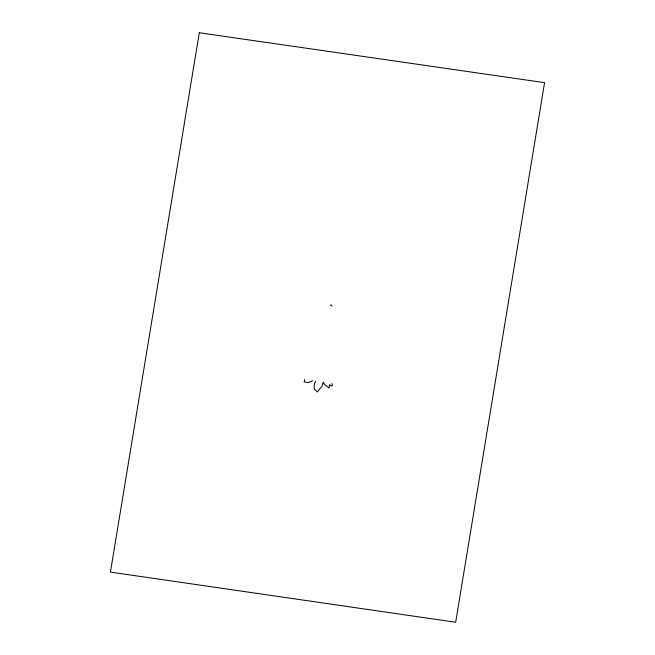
<?xml version="1.0" encoding="UTF-8"?>
<svg xmlns="http://www.w3.org/2000/svg" width="655" height="655" viewBox="0 0 655 655"><rect width="100%" height="100%" fill="white"/><g stroke="black" fill="none" stroke-linecap="round" stroke-linejoin="round"><path stroke-width="0.98" d="M304.69 379.613L304.174 381.947L308.44 382.512L312.631 380.752M315.726 381.128L314.613 383.306L314.105 386.728L314.465 389.135L317.216 391.919L322.063 386.245L323.218 382.029L324.266 384.084L328.982 388.038L329.563 384.69L331.618 386.172L332.265 385.713L332.56 384.968L331.741 383.576M330.169 305.181L331.307 304.943L331.938 306.163M199.292 32.75L110.425 572.102L455.667 622.25L544.575 82.653L199.292 32.75"/></g></svg>
